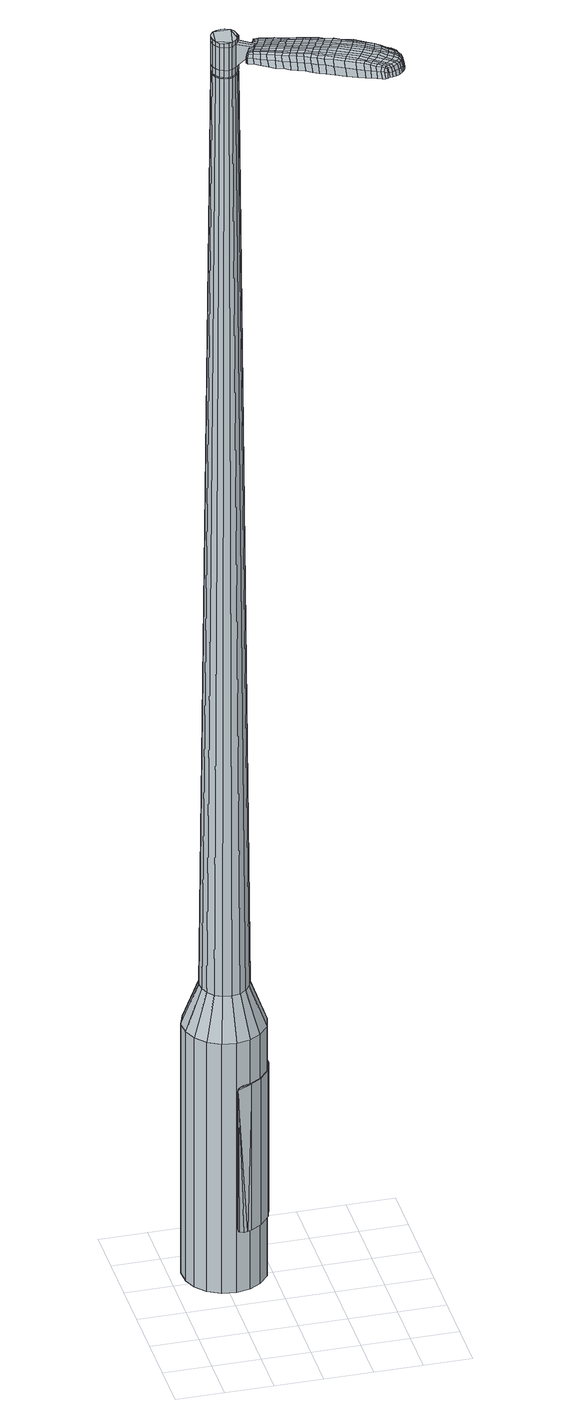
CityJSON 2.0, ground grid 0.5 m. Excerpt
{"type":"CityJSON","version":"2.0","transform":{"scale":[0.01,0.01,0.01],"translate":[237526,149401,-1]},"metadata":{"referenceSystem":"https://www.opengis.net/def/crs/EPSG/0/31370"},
"CityObjects":{
"object1":{"type":"GenericCityObject","attributes":{"cluster":744,"mean_distance_to_centroid":0.156,"new_centroid_x":237526.53,"new_centroid_y":149402.64,"mean_distance_to_camera":7.18,"H1":19.46,"H2":25.67,"Z_final":110.53,"cluster2":-1,"proj_x":237524.79,"proj_y":149405.89,"id_line":52243,"bearing_l":61.79,"distance":3.68,"orientation":"right","G_obj":331.79},"geometry":[{"type":"MultiSurface","lod":"2","boundaries":[[[0,1,2,3]],[[1,4,5,2]],[[4,6,7,5]],[[6,8,9,7]],[[8,10,11,9]],[[10,12,13,11]],[[12,14,15,13]],[[14,16,17,15]],[[16,18,19,17]],[[18,20,21,19]],[[20,22,23,21]],[[22,24,25,23]],[[24,26,27,25]],[[26,28,29,27]],[[28,30,31,29]],[[30,32,33,31]],[[32,34,35,33]],[[34,0,3,35]],[[36,37,38,39]],[[38,40,41,42]],[[41,43,42]],[[42,44,45,46]],[[45,47,46]],[[46,48,49,50]],[[49,51,50]],[[42,46,50,38]],[[50,52,39,38]],[[53,36,39]],[[2,5,7,35]],[[7,9,11,15]],[[11,13,15]],[[15,17,19,23]],[[19,21,23]],[[23,25,27,31]],[[27,29,31]],[[15,23,31,7]],[[31,33,35,7]],[[3,2,35]],[[1,0,54,55]],[[0,34,56,54]],[[34,32,57,56]],[[32,30,58,57]],[[30,28,59,58]],[[28,26,60,59]],[[26,24,61,60]],[[24,22,62,61]],[[22,20,63,62]],[[20,18,64,63]],[[18,16,65,64]],[[16,14,66,65]],[[14,12,67,66]],[[12,10,68,67]],[[10,8,69,68]],[[8,6,70,69]],[[6,4,71,70]],[[4,1,55,71]],[[55,54,72,73]],[[54,56,74,72]],[[56,57,75,74]],[[57,58,76,75]],[[58,59,77,76]],[[59,60,78,77]],[[60,61,79,78]],[[61,62,80,79]],[[62,63,81,80]],[[63,64,82,81]],[[64,65,83,82]],[[65,66,84,83]],[[66,67,85,84]],[[67,68,86,85]],[[68,69,87,86]],[[69,70,88,87]],[[70,71,89,88]],[[71,55,73,89]],[[72,90,91,73]],[[92,93,90,72]],[[75,94,93,92]],[[95,96,94,75]],[[97,98,96,95]],[[99,100,98,97]],[[79,101,100,99]],[[80,102,101,79]],[[103,104,102,80]],[[105,106,104,103]],[[107,108,106,105]],[[109,110,108,107]],[[85,111,110,109]],[[112,113,111,85]],[[114,115,113,112]],[[116,117,115,114]],[[118,119,117,116]],[[73,91,119,118]],[[120,121,122,123]],[[124,120,123,125]],[[126,124,125,127]],[[128,126,127,129]],[[130,128,129,131]],[[132,130,131,133]],[[134,132,133,135]],[[136,134,135,137]],[[138,136,137,139]],[[140,138,139,141]],[[142,140,141,143]],[[144,142,143,145]],[[146,144,145,147]],[[148,146,147,149]],[[150,148,149,151]],[[152,150,151,153]],[[74,92,72]],[[74,75,92]],[[76,95,75]],[[76,77,97,95]],[[77,78,99,97]],[[78,79,99]],[[81,103,80]],[[81,82,105,103]],[[82,83,107,105]],[[83,84,109,107]],[[84,85,109]],[[86,112,85]],[[86,87,114,112]],[[87,88,116,114]],[[88,89,118,116]],[[89,73,118]],[[154,119,91]],[[154,155,117,119]],[[155,156,115,117]],[[156,157,113,115]],[[157,111,113]],[[158,110,111]],[[158,159,108,110]],[[159,160,106,108]],[[160,161,104,106]],[[161,102,104]],[[162,100,101]],[[162,163,98,100]],[[163,164,96,98]],[[164,94,96]],[[165,93,94]],[[165,90,93]],[[39,52,152,166]],[[91,90,167,153]],[[53,39,166,121]],[[90,165,122,167]],[[36,53,121,120]],[[165,94,123,122]],[[37,36,120,124]],[[94,164,125,123]],[[38,37,124,126]],[[164,163,127,125]],[[40,38,126,128]],[[163,162,129,127]],[[41,40,128,130]],[[162,101,131,129]],[[43,41,130,132]],[[101,102,133,131]],[[42,43,132,134]],[[102,161,135,133]],[[44,42,134,136]],[[161,160,137,135]],[[45,44,136,138]],[[160,159,139,137]],[[47,45,138,140]],[[159,158,141,139]],[[46,47,140,142]],[[158,111,143,141]],[[48,46,142,144]],[[111,157,145,143]],[[49,48,144,146]],[[157,156,147,145]],[[51,49,146,148]],[[156,155,149,147]],[[50,51,148,150]],[[155,154,151,149]],[[52,50,150,152]],[[154,91,153,151]],[[152,153,168,169]],[[153,167,170,168]],[[167,122,171,170]],[[122,121,172,171]],[[121,166,173,172]],[[166,152,169,173]],[[174,175,176,177]],[[178,174,177,179]],[[174,178,180,181]],[[175,174,181,182]],[[183,184,185,186]],[[187,183,186,188]],[[183,187,189,190]],[[184,183,190,191]],[[192,193,194,195]],[[196,192,195,197]],[[192,196,198,199]],[[193,192,199,200]],[[201,202,203,204]],[[205,201,204,206]],[[201,205,207,208]],[[202,201,208,209]],[[210,211,212,213]],[[214,210,213,215]],[[210,214,216,217]],[[211,210,217,218]],[[219,220,221,222]],[[223,219,222,224]],[[219,223,225,226]],[[220,219,226,227]],[[228,229,230,231]],[[220,228,231,221]],[[228,220,227,232]],[[229,228,232,233]],[[234,235,236,237]],[[229,234,237,230]],[[234,229,233,238]],[[235,234,238,239]],[[240,178,179,241]],[[235,240,241,236]],[[240,235,239,242]],[[178,240,242,180]],[[243,244,245,246]],[[247,243,246,248]],[[243,247,249,250]],[[244,243,250,251]],[[252,253,254,255]],[[244,252,255,245]],[[252,244,251,256]],[[253,252,256,257]],[[258,259,260,261]],[[253,258,261,254]],[[258,253,257,262]],[[259,258,262,263]],[[264,265,266,267]],[[259,264,267,260]],[[264,259,263,268]],[[265,264,268,269]],[[270,175,182,271]],[[265,270,271,266]],[[270,265,269,272]],[[175,270,272,176]],[[273,274,275,276]],[[277,273,276,278]],[[273,277,279,280]],[[274,273,280,281]],[[282,283,284,285]],[[274,282,285,275]],[[282,274,281,286]],[[283,282,286,287]],[[288,289,290,291]],[[283,288,291,284]],[[288,283,287,292]],[[289,288,292,293]],[[294,187,188,295]],[[289,294,295,290]],[[294,289,293,296]],[[187,294,296,189]],[[297,298,299,300]],[[301,297,300,302]],[[297,301,303,304]],[[298,297,304,305]],[[306,307,308,309]],[[298,306,309,299]],[[306,298,305,310]],[[307,306,310,311]],[[312,313,314,315]],[[307,312,315,308]],[[312,307,311,316]],[[313,312,316,317]],[[318,319,320,321]],[[313,318,321,314]],[[318,313,317,322]],[[319,318,322,323]],[[324,184,191,325]],[[319,324,325,320]],[[324,319,323,326]],[[184,324,326,185]],[[327,213,212,328]],[[329,327,328,330]],[[327,329,331,332]],[[213,327,332,215]],[[333,329,330,334]],[[335,333,334,336]],[[333,335,337,338]],[[329,333,338,331]],[[339,335,336,340]],[[341,339,340,342]],[[339,341,343,344]],[[335,339,344,337]],[[345,341,342,346]],[[347,345,346,348]],[[345,347,349,350]],[[341,345,350,343]],[[351,347,348,352]],[[202,351,352,203]],[[351,202,209,353]],[[347,351,353,349]],[[354,355,200,199]],[[356,354,199,198]],[[354,356,357,358]],[[355,354,358,359]],[[360,361,359,358]],[[362,360,358,357]],[[360,362,363,364]],[[361,360,364,365]],[[366,367,365,364]],[[368,366,364,363]],[[366,368,369,370]],[[367,366,370,371]],[[372,373,371,370]],[[374,372,370,369]],[[372,374,207,205]],[[373,372,205,206]],[[375,376,377,378]],[[277,375,378,279]],[[375,277,278,379]],[[376,375,379,380]],[[381,196,197,382]],[[376,381,382,377]],[[381,376,380,383]],[[196,381,383,198]],[[384,385,386,387]],[[223,384,387,225]],[[384,223,224,388]],[[385,384,388,389]],[[390,391,392,393]],[[385,390,393,386]],[[390,385,389,394]],[[391,390,394,395]],[[396,193,200,397]],[[391,396,397,392]],[[396,391,395,398]],[[193,396,398,194]],[[399,400,401,402]],[[181,399,402,182]],[[399,181,180,403]],[[400,399,403,404]],[[405,406,407,408]],[[400,405,408,401]],[[405,400,404,409]],[[406,405,409,410]],[[411,204,203,412]],[[406,411,412,407]],[[411,406,410,413]],[[204,411,413,206]],[[414,415,416,417]],[[186,414,417,188]],[[414,186,185,418]],[[415,414,418,419]],[[420,208,207,421]],[[415,420,421,416]],[[420,415,419,422]],[[208,420,422,209]],[[423,424,425,426]],[[301,423,426,303]],[[423,301,302,427]],[[424,423,427,428]],[[429,214,215,430]],[[424,429,430,425]],[[429,424,428,431]],[[214,429,431,216]],[[432,433,434,435]],[[247,432,435,249]],[[432,247,248,436]],[[433,432,436,437]],[[438,439,440,441]],[[433,438,441,434]],[[438,433,437,442]],[[439,438,442,443]],[[444,211,218,445]],[[439,444,445,440]],[[444,439,443,446]],[[211,444,446,212]],[[447,448,437,436]],[[246,447,436,248]],[[447,246,245,449]],[[448,447,449,450]],[[451,452,443,442]],[[448,451,442,437]],[[451,448,450,453]],[[452,451,453,454]],[[455,328,212,446]],[[452,455,446,443]],[[455,452,454,456]],[[328,455,456,330]],[[457,458,459,460]],[[304,457,460,305]],[[457,304,303,426]],[[458,457,426,425]],[[461,332,331,462]],[[458,461,462,459]],[[461,458,425,430]],[[332,461,430,215]],[[463,464,450,449]],[[255,463,449,245]],[[463,255,254,465]],[[464,463,465,466]],[[467,468,454,453]],[[464,467,453,450]],[[467,464,466,469]],[[468,467,469,470]],[[471,334,330,456]],[[468,471,456,454]],[[471,468,470,472]],[[334,471,472,336]],[[473,474,475,476]],[[310,473,476,311]],[[473,310,305,460]],[[474,473,460,459]],[[477,338,337,478]],[[474,477,478,475]],[[477,474,459,462]],[[338,477,462,331]],[[479,480,466,465]],[[261,479,465,254]],[[479,261,260,481]],[[480,479,481,482]],[[483,484,470,469]],[[480,483,469,466]],[[483,480,482,485]],[[484,483,485,486]],[[487,340,336,472]],[[484,487,472,470]],[[487,484,486,488]],[[340,487,488,342]],[[489,490,491,492]],[[316,489,492,317]],[[489,316,311,476]],[[490,489,476,475]],[[493,344,343,494]],[[490,493,494,491]],[[493,490,475,478]],[[344,493,478,337]],[[495,496,482,481]],[[267,495,481,260]],[[495,267,266,497]],[[496,495,497,498]],[[499,500,486,485]],[[496,499,485,482]],[[499,496,498,501]],[[500,499,501,502]],[[503,346,342,488]],[[500,503,488,486]],[[503,500,502,504]],[[346,503,504,348]],[[505,506,507,508]],[[322,505,508,323]],[[505,322,317,492]],[[506,505,492,491]],[[509,350,349,510]],[[506,509,510,507]],[[509,506,491,494]],[[350,509,494,343]],[[511,512,498,497]],[[271,511,497,266]],[[511,271,182,402]],[[512,511,402,401]],[[513,514,502,501]],[[512,513,501,498]],[[513,512,401,408]],[[514,513,408,407]],[[515,352,348,504]],[[514,515,504,502]],[[515,514,407,412]],[[352,515,412,203]],[[516,517,419,418]],[[326,516,418,185]],[[516,326,323,508]],[[517,516,508,507]],[[518,353,209,422]],[[517,518,422,419]],[[518,517,507,510]],[[353,518,510,349]],[[519,520,380,379]],[[276,519,379,278]],[[519,276,275,521]],[[520,519,521,522]],[[523,356,198,383]],[[520,523,383,380]],[[523,520,522,524]],[[356,523,524,357]],[[525,526,527,528]],[[226,525,528,227]],[[525,226,225,387]],[[526,525,387,386]],[[529,530,531,532]],[[526,529,532,527]],[[529,526,386,393]],[[530,529,393,392]],[[533,355,359,534]],[[530,533,534,531]],[[533,530,392,397]],[[355,533,397,200]],[[535,536,522,521]],[[285,535,521,275]],[[535,285,284,537]],[[536,535,537,538]],[[539,362,357,524]],[[536,539,524,522]],[[539,536,538,540]],[[362,539,540,363]],[[541,542,543,544]],[[232,541,544,233]],[[541,232,227,528]],[[542,541,528,527]],[[545,546,547,548]],[[542,545,548,543]],[[545,542,527,532]],[[546,545,532,531]],[[549,361,365,550]],[[546,549,550,547]],[[549,546,531,534]],[[361,549,534,359]],[[551,552,538,537]],[[291,551,537,284]],[[551,291,290,553]],[[552,551,553,554]],[[555,368,363,540]],[[552,555,540,538]],[[555,552,554,556]],[[368,555,556,369]],[[557,558,559,560]],[[238,557,560,239]],[[557,238,233,544]],[[558,557,544,543]],[[561,562,563,564]],[[558,561,564,559]],[[561,558,543,548]],[[562,561,548,547]],[[565,367,371,566]],[[562,565,566,563]],[[565,562,547,550]],[[367,565,550,365]],[[567,568,554,553]],[[295,567,553,290]],[[567,295,188,417]],[[568,567,417,416]],[[569,374,369,556]],[[568,569,556,554]],[[569,568,416,421]],[[374,569,421,207]],[[570,571,404,403]],[[242,570,403,180]],[[570,242,239,560]],[[571,570,560,559]],[[572,573,410,409]],[[571,572,409,404]],[[572,571,559,564]],[[573,572,564,563]],[[574,373,206,413]],[[573,574,413,410]],[[574,573,563,566]],[[373,574,566,371]],[[575,576,577,578]],[[578,577,579,580]],[[581,579,577,582]],[[582,577,576,583]],[[584,585,586,587]],[[587,586,588,589]],[[590,588,586,591]],[[591,586,585,592]],[[593,594,595,596]],[[596,595,597,598]],[[599,597,595,600]],[[600,595,594,601]],[[602,603,604,605]],[[605,604,606,607]],[[608,606,604,609]],[[609,604,603,610]],[[611,612,613,614]],[[614,613,615,616]],[[617,615,613,618]],[[618,613,612,619]],[[620,621,622,623]],[[623,622,624,625]],[[626,624,622,627]],[[627,622,621,628]],[[629,630,631,632]],[[632,631,621,620]],[[628,621,631,633]],[[633,631,630,634]],[[635,636,637,638]],[[638,637,630,629]],[[634,630,637,639]],[[639,637,636,640]],[[580,579,641,642]],[[642,641,636,635]],[[640,636,641,643]],[[643,641,579,581]],[[644,645,646,647]],[[647,646,648,649]],[[650,648,646,651]],[[651,646,645,652]],[[653,654,655,656]],[[656,655,645,644]],[[652,645,655,657]],[[657,655,654,658]],[[659,660,661,662]],[[662,661,654,653]],[[658,654,661,663]],[[663,661,660,664]],[[665,666,667,668]],[[668,667,660,659]],[[664,660,667,669]],[[669,667,666,670]],[[583,576,671,672]],[[672,671,666,665]],[[670,666,671,673]],[[673,671,576,575]],[[674,675,676,677]],[[677,676,678,679]],[[680,678,676,681]],[[681,676,675,682]],[[683,684,685,686]],[[686,685,675,674]],[[682,675,685,687]],[[687,685,684,688]],[[689,690,691,692]],[[692,691,684,683]],[[688,684,691,693]],[[693,691,690,694]],[[589,588,695,696]],[[696,695,690,689]],[[694,690,695,697]],[[697,695,588,590]],[[698,699,700,701]],[[701,700,702,703]],[[704,702,700,705]],[[705,700,699,706]],[[707,708,709,710]],[[710,709,699,698]],[[706,699,709,711]],[[711,709,708,712]],[[713,714,715,716]],[[716,715,708,707]],[[712,708,715,717]],[[717,715,714,718]],[[719,720,721,722]],[[722,721,714,713]],[[718,714,721,723]],[[723,721,720,724]],[[592,585,725,726]],[[726,725,720,719]],[[724,720,725,727]],[[727,725,585,584]],[[611,614,728,729]],[[729,728,730,731]],[[732,730,728,733]],[[733,728,614,616]],[[731,730,734,735]],[[735,734,736,737]],[[738,736,734,739]],[[739,734,730,732]],[[737,736,740,741]],[[741,740,742,743]],[[744,742,740,745]],[[745,740,736,738]],[[743,742,746,747]],[[747,746,748,749]],[[750,748,746,751]],[[751,746,742,744]],[[749,748,752,753]],[[753,752,603,602]],[[610,603,752,754]],[[754,752,748,750]],[[601,755,756,600]],[[600,756,757,599]],[[758,757,756,759]],[[759,756,755,760]],[[760,761,762,759]],[[759,762,763,758]],[[764,763,762,765]],[[765,762,761,766]],[[766,767,768,765]],[[765,768,769,764]],[[770,769,768,771]],[[771,768,767,772]],[[772,773,774,771]],[[771,774,775,770]],[[608,775,774,606]],[[606,774,773,607]],[[776,777,778,779]],[[779,778,678,680]],[[679,678,778,780]],[[780,778,777,781]],[[598,597,782,783]],[[783,782,777,776]],[[781,777,782,784]],[[784,782,597,599]],[[785,786,787,788]],[[788,787,624,626]],[[625,624,787,789]],[[789,787,786,790]],[[791,792,793,794]],[[794,793,786,785]],[[790,786,793,795]],[[795,793,792,796]],[[601,594,797,798]],[[798,797,792,791]],[[796,792,797,799]],[[799,797,594,593]],[[800,801,802,803]],[[803,802,582,583]],[[581,582,802,804]],[[804,802,801,805]],[[806,807,808,809]],[[809,808,801,800]],[[805,801,808,810]],[[810,808,807,811]],[[602,605,812,813]],[[813,812,807,806]],[[811,807,812,814]],[[814,812,605,607]],[[815,816,817,818]],[[818,817,587,589]],[[584,587,817,819]],[[819,817,816,820]],[[608,609,821,822]],[[822,821,816,815]],[[820,816,821,823]],[[823,821,609,610]],[[824,825,826,827]],[[827,826,702,704]],[[703,702,826,828]],[[828,826,825,829]],[[616,615,830,831]],[[831,830,825,824]],[[829,825,830,832]],[[832,830,615,617]],[[833,834,835,836]],[[836,835,648,650]],[[649,648,835,837]],[[837,835,834,838]],[[839,840,841,842]],[[842,841,834,833]],[[838,834,841,843]],[[843,841,840,844]],[[619,612,845,846]],[[846,845,840,839]],[[844,840,845,847]],[[847,845,612,611]],[[838,848,849,837]],[[837,849,647,649]],[[644,647,849,850]],[[850,849,848,851]],[[844,852,853,843]],[[843,853,848,838]],[[851,848,853,854]],[[854,853,852,855]],[[611,729,856,847]],[[847,856,852,844]],[[855,852,856,857]],[[857,856,729,731]],[[858,859,860,861]],[[861,860,705,706]],[[704,705,860,827]],[[827,860,859,824]],[[732,733,862,863]],[[863,862,859,858]],[[824,859,862,831]],[[831,862,733,616]],[[851,864,850]],[[850,864,656,644]],[[653,656,864,865]],[[865,864,866]],[[855,867,868,854]],[[854,868,864,851]],[[866,864,868,869]],[[869,868,867,870]],[[731,735,871,857]],[[857,871,867,855]],[[870,867,871,872]],[[872,871,735,737]],[[873,874,875,876]],[[876,875,711,712]],[[706,711,875,861]],[[861,875,874,858]],[[738,739,877,878]],[[878,877,874,873]],[[858,874,877,863]],[[863,877,739,732]],[[866,879,880,865]],[[865,880,662,653]],[[659,662,880,881]],[[881,880,879,882]],[[870,883,884,869]],[[869,884,879,866]],[[882,879,884,885]],[[885,884,883,886]],[[737,741,887,872]],[[872,887,883,870]],[[886,883,887,888]],[[888,887,741,743]],[[889,890,891,892]],[[892,891,717,718]],[[712,717,891,876]],[[876,891,890,873]],[[744,745,893,894]],[[894,893,890,889]],[[873,890,893,878]],[[878,893,745,738]],[[882,895,896,881]],[[881,896,668,659]],[[665,668,896,897]],[[897,896,895,898]],[[886,899,900,885]],[[885,900,895,882]],[[898,895,900,901]],[[901,900,899,902]],[[743,747,903,888]],[[888,903,899,886]],[[902,899,903,904]],[[904,903,747,749]],[[905,906,907,908]],[[908,907,723,724]],[[718,723,907,892]],[[892,907,906,889]],[[750,751,909,910]],[[910,909,906,905]],[[889,906,909,894]],[[894,909,751,744]],[[898,911,912,897]],[[897,912,672,665]],[[583,672,912,803]],[[803,912,911,800]],[[902,913,914,901]],[[901,914,911,898]],[[800,911,914,809]],[[809,914,913,806]],[[749,753,915,904]],[[904,915,913,902]],[[806,913,915,813]],[[813,915,753,602]],[[820,916,917,819]],[[819,917,727,584]],[[724,727,917,908]],[[908,917,916,905]],[[610,754,918,823]],[[823,918,916,820]],[[905,916,918,910]],[[910,918,754,750]],[[781,919,920,780]],[[780,920,677,679]],[[674,677,920,921]],[[921,920,919,922]],[[599,757,923,784]],[[784,923,919,781]],[[922,919,923,924]],[[924,923,757,758]],[[925,926,927,928]],[[928,927,627,628]],[[626,627,927,788]],[[788,927,926,785]],[[929,930,931,932]],[[932,931,926,925]],[[785,926,931,794]],[[794,931,930,791]],[[760,755,933,934]],[[934,933,930,929]],[[791,930,933,798]],[[798,933,755,601]],[[922,935,936,921]],[[921,936,686,674]],[[683,686,936,937]],[[937,936,935,938]],[[758,763,939,924]],[[924,939,935,922]],[[938,935,939,940]],[[940,939,763,764]],[[941,942,943,944]],[[944,943,633,634]],[[628,633,943,928]],[[928,943,942,925]],[[945,946,947,948]],[[948,947,942,941]],[[925,942,947,932]],[[932,947,946,929]],[[766,761,949,950]],[[950,949,946,945]],[[929,946,949,934]],[[934,949,761,760]],[[938,951,952,937]],[[937,952,692,683]],[[689,692,952,953]],[[953,952,951,954]],[[764,769,955,940]],[[940,955,951,938]],[[954,951,955,956]],[[956,955,769,770]],[[957,958,959,960]],[[960,959,639,640]],[[634,639,959,944]],[[944,959,958,941]],[[961,962,963,964]],[[964,963,958,957]],[[941,958,963,948]],[[948,963,962,945]],[[772,767,965,966]],[[966,965,962,961]],[[945,962,965,950]],[[950,965,767,766]],[[954,967,968,953]],[[953,968,696,689]],[[589,696,968,818]],[[818,968,967,815]],[[770,775,969,956]],[[956,969,967,954]],[[815,967,969,822]],[[822,969,775,608]],[[805,970,971,804]],[[804,971,643,581]],[[640,643,971,960]],[[960,971,970,957]],[[811,972,973,810]],[[810,973,970,805]],[[957,970,973,964]],[[964,973,972,961]],[[607,773,974,814]],[[814,974,972,811]],[[961,972,974,966]],[[966,974,773,772]],[[575,578,177,176]],[[578,580,179,177]],[[590,591,190,189]],[[591,592,191,190]],[[593,596,195,194]],[[596,598,197,195]],[[617,618,217,216]],[[618,619,218,217]],[[620,623,222,221]],[[623,625,224,222]],[[629,632,231,230]],[[632,620,221,231]],[[635,638,237,236]],[[638,629,230,237]],[[580,642,241,179]],[[642,635,236,241]],[[650,651,250,249]],[[651,652,251,250]],[[652,657,256,251]],[[657,658,257,256]],[[658,663,262,257]],[[663,664,263,262]],[[664,669,268,263]],[[669,670,269,268]],[[670,673,272,269]],[[673,575,176,272]],[[680,681,280,279]],[[681,682,281,280]],[[682,687,286,281]],[[687,688,287,286]],[[688,693,292,287]],[[693,694,293,292]],[[694,697,296,293]],[[697,590,189,296]],[[698,701,300,299]],[[701,703,302,300]],[[707,710,309,308]],[[710,698,299,309]],[[713,716,315,314]],[[716,707,308,315]],[[719,722,321,320]],[[722,713,314,321]],[[592,726,325,191]],[[726,719,320,325]],[[776,779,378,377]],[[779,680,279,378]],[[598,783,382,197]],[[783,776,377,382]],[[625,789,388,224]],[[789,790,389,388]],[[790,795,394,389]],[[795,796,395,394]],[[796,799,398,395]],[[799,593,194,398]],[[703,828,427,302]],[[828,829,428,427]],[[829,832,431,428]],[[832,617,216,431]],[[833,836,435,434]],[[836,650,249,435]],[[839,842,441,440]],[[842,833,434,441]],[[619,846,445,218]],[[846,839,440,445]],[[975,976,977,978]],[[979,980,978,977]],[[981,982,983,984]],[[985,986,987,988]],[[976,989,990,977]],[[991,979,977,990]],[[992,981,984,993]],[[994,995,986,985]],[[989,996,997,990]],[[997,998,991,990]],[[999,992,993,1000]],[[1001,995,994,1002]],[[996,1003,1004,997]],[[1004,1005,998,997]],[[1006,999,1000,1007]],[[1008,1001,1002,1009]],[[1010,1011,1012,1013]],[[1014,1015,1011,1010]],[[1014,1016,1017,1015]],[[1016,1018,1019,1017]],[[1020,1021,1022,1023]],[[1024,1025,1021,1020]],[[1026,1027,1025,1024]],[[1028,1029,1027,1026]],[[1023,1012,1011,1020]],[[1020,1011,1015,1024]],[[1015,1017,1026,1024]],[[1017,1019,1028,1026]],[[984,983,980,979]],[[993,984,979,991]],[[998,1000,993,991]],[[1005,1007,1000,998]],[[985,988,982,981]],[[994,985,981,992]],[[1002,994,992,999]],[[1009,1002,999,1006]],[[986,1010,1013,987]],[[995,1014,1010,986]],[[1016,1014,995,1001]],[[1018,1016,1001,1008]],[[1030,1031,1032,1033]],[[1032,1034,1035,1036]],[[1032,1036,1037,1038]],[[1032,1038,1033]],[[1039,1030,1033,1040]],[[1041,1040,1033,1042]],[[1043,1042,1033]],[[1044,1032,1031,1045]],[[1046,1044,1045,1047]],[[1048,1046,1047,1049]],[[1050,1048,1049,1051]],[[1052,1050,1051,1053]],[[1053,1054,1055,1056]],[[1053,1056,1057,1058]],[[1053,1058,1059,1060]],[[1059,1061,1062,1063]],[[1059,1063,1064,1065]],[[1059,1065,1060]],[[1053,1060,1052]],[[1066,1067,1031,1030]],[[1068,1069,1034,1032]],[[1070,1071,1043,1033]],[[1067,1072,1045,1031]],[[1073,1068,1032,1044]],[[1072,1074,1047,1045]],[[1075,1073,1044,1046]],[[1074,1076,1049,1047]],[[1077,1075,1046,1048]],[[1076,1078,1051,1049]],[[1079,1077,1048,1050]],[[1078,1080,1053,1051]],[[1081,1079,1050,1052]],[[1080,1082,1054,1053]],[[1083,1084,1061,1059]],[[1085,1081,1052,1060]],[[1055,1054,1082,1086]],[[1056,1055,1086,1087]],[[1057,1056,1087,1088]],[[1058,1057,1088,1089]],[[1059,1058,1089,1083]],[[1090,1066,1030,1039]],[[1091,1090,1039,1040]],[[1092,1091,1040,1041]],[[1093,1092,1041,1042]],[[1071,1093,1042,1043]],[[1035,1034,1069,1094]],[[1062,1061,1084,1095]],[[1036,1035,1094,1096]],[[1037,1036,1096,1097]],[[1038,1037,1097,1098]],[[1033,1038,1098,1070]],[[1063,1062,1095,1099]],[[1064,1063,1099,1100]],[[1065,1064,1100,1101]],[[1060,1065,1101,1085]]]}]}
},
"vertices":[
[93,145,384],[83,133,384],[83,133,96],[93,145,96],[71,126,384],[71,126,96],[57,123,384],[57,123,96],[42,125,384],[42,125,96],[29,132,384],[29,132,96],[19,143,384],[19,143,96],[14,156,384],[14,156,96],[13,171,384],[13,171,96],[18,185,384],[18,185,96],[27,196,384],[27,196,96],[40,204,384],[40,204,96],[54,207,384],[54,207,96],[68,205,384],[68,205,96],[81,198,384],[81,198,96],[91,187,384],[91,187,96],[97,174,384],[97,174,96],[97,159,384],[97,159,96],[68,168,1524],[67,172,1524],[64,175,1524],[67,159,1524],[59,178,1524],[55,178,1524],[46,175,1524],[50,177,1524],[43,171,1524],[42,167,1524],[44,158,1524],[42,162,1524],[47,154,1524],[51,152,1524],[60,152,1524],[56,151,1524],[64,155,1524],[69,163,1524],[77,153,429],[72,146,429],[80,161,429],[80,170,429],[77,178,429],[71,185,429],[63,189,429],[54,190,429],[46,188,429],[38,184,429],[33,177,429],[30,168,429],[31,160,429],[34,152,429],[40,145,429],[47,141,429],[56,140,429],[65,141,429],[67,159,1483],[64,155,1483],[69,163,1483],[68,168,1483],[67,172,1483],[64,175,1483],[59,178,1483],[55,178,1483],[50,177,1483],[46,175,1483],[43,171,1483],[42,167,1483],[42,162,1483],[44,158,1483],[47,154,1483],[51,152,1483],[56,151,1483],[60,152,1483],[67,159,1485],[64,155,1485],[68,163,1483],[68,163,1485],[68,168,1485],[66,172,1483],[66,172,1485],[63,175,1483],[63,175,1485],[59,177,1483],[59,177,1485],[55,178,1485],[50,177,1485],[47,174,1483],[47,174,1485],[44,171,1483],[44,171,1485],[43,167,1483],[43,167,1485],[43,162,1483],[43,162,1485],[44,158,1485],[47,155,1483],[47,155,1485],[51,153,1483],[51,153,1485],[56,152,1483],[56,152,1485],[60,153,1483],[60,153,1485],[68,168,1519],[69,163,1519],[69,163,1493],[68,168,1493],[67,172,1519],[67,172,1493],[64,175,1519],[64,175,1493],[59,178,1519],[59,178,1493],[55,178,1519],[55,178,1493],[50,177,1519],[50,177,1493],[46,175,1519],[46,175,1493],[43,171,1519],[43,171,1493],[42,167,1519],[42,167,1493],[42,162,1519],[42,162,1493],[44,158,1519],[44,158,1493],[47,154,1519],[47,154,1493],[51,152,1519],[51,152,1493],[56,151,1519],[56,151,1493],[60,152,1519],[60,152,1493],[64,155,1519],[64,155,1493],[60,152,1485],[56,151,1485],[51,152,1485],[47,154,1485],[42,162,1485],[42,167,1485],[43,171,1485],[46,175,1485],[59,178,1485],[64,175,1485],[67,172,1485],[69,163,1485],[67,159,1519],[67,159,1493],[82,147,1513],[82,147,1518],[84,150,1513],[85,153,1513],[85,153,1518],[84,150,1518],[140,97,1519],[134,101,1518],[134,99,1509],[140,95,1510],[147,93,1519],[148,91,1510],[147,95,1526],[139,99,1525],[133,103,1525],[158,131,1519],[152,134,1518],[150,133,1525],[156,130,1525],[166,127,1519],[164,127,1526],[168,128,1510],[160,132,1510],[154,135,1509],[214,81,1519],[213,78,1519],[213,77,1513],[215,81,1513],[215,85,1519],[216,85,1513],[214,86,1524],[213,82,1524],[211,79,1524],[149,116,1530],[143,120,1529],[141,117,1529],[148,113,1530],[157,112,1531],[156,109,1531],[159,115,1530],[151,119,1530],[144,123,1529],[78,154,1512],[77,152,1512],[78,151,1517],[79,153,1517],[79,157,1512],[80,156,1517],[80,157,1506],[79,154,1506],[77,151,1506],[192,71,1519],[189,72,1519],[190,70,1512],[193,69,1512],[195,70,1518],[195,69,1512],[195,71,1522],[193,72,1523],[190,73,1524],[185,74,1519],[180,76,1519],[180,74,1512],[185,72,1512],[185,75,1524],[180,77,1525],[174,78,1519],[167,82,1519],[168,80,1511],[175,77,1511],[174,80,1526],[167,84,1526],[157,87,1519],[158,86,1510],[157,89,1526],[77,136,1513],[83,132,1513],[83,133,1518],[77,137,1517],[72,139,1512],[73,139,1516],[72,138,1506],[77,135,1507],[83,131,1507],[89,128,1514],[96,124,1515],[96,126,1520],[89,130,1519],[90,126,1507],[96,122,1507],[102,120,1515],[109,116,1516],[108,118,1522],[102,122,1521],[103,118,1508],[109,114,1508],[115,112,1517],[121,109,1517],[121,110,1524],[115,114,1523],[115,111,1508],[122,107,1509],[127,105,1518],[127,107,1524],[128,103,1509],[210,102,1519],[207,104,1519],[206,103,1524],[209,101,1523],[212,100,1518],[211,100,1522],[213,101,1512],[212,102,1512],[209,104,1512],[203,106,1519],[198,110,1519],[197,109,1525],[202,105,1524],[205,107,1512],[200,110,1512],[193,113,1519],[186,117,1519],[185,116,1526],[192,112,1526],[195,113,1511],[188,117,1511],[176,122,1519],[175,121,1526],[178,123,1510],[91,163,1513],[98,159,1513],[99,160,1507],[92,163,1507],[86,165,1512],[87,165,1506],[86,164,1516],[90,162,1517],[97,159,1518],[105,156,1514],[112,153,1515],[113,154,1507],[106,157,1507],[104,156,1519],[110,152,1520],[118,150,1515],[125,147,1516],[127,148,1508],[120,151,1508],[117,149,1521],[124,146,1522],[132,144,1517],[139,141,1517],[140,141,1509],[134,144,1508],[130,143,1523],[137,140,1524],[145,137,1518],[147,138,1509],[144,137,1524],[84,151,1519],[82,149,1519],[90,147,1520],[89,145,1520],[92,150,1520],[85,153,1519],[97,144,1522],[96,142,1522],[103,140,1523],[102,138,1523],[105,143,1523],[98,147,1521],[110,137,1524],[109,134,1524],[117,133,1525],[115,131,1525],[118,136,1525],[111,140,1524],[123,130,1526],[122,127,1526],[130,126,1527],[128,124,1527],[131,129,1527],[125,133,1526],[136,123,1528],[135,120,1528],[138,126,1528],[210,83,1527],[209,80,1527],[211,87,1526],[208,89,1527],[206,86,1528],[205,82,1528],[201,89,1529],[199,85,1529],[202,92,1528],[196,96,1530],[194,92,1530],[193,89,1530],[188,95,1531],[186,92,1531],[189,99,1530],[181,103,1531],[180,100,1531],[178,97,1531],[169,106,1531],[167,103,1531],[170,109,1531],[213,98,1518],[214,95,1519],[215,96,1513],[215,99,1513],[212,98,1523],[213,95,1523],[215,90,1519],[216,90,1513],[214,91,1524],[197,70,1518],[200,70,1518],[199,71,1523],[196,71,1523],[197,69,1513],[200,69,1513],[203,71,1519],[207,73,1519],[206,74,1524],[202,72,1523],[204,70,1513],[208,72,1513],[210,75,1519],[209,76,1524],[211,75,1513],[140,101,1528],[141,102,1528],[135,106,1528],[134,104,1527],[148,96,1528],[149,98,1529],[143,105,1529],[144,107,1530],[138,111,1529],[136,108,1528],[150,100,1529],[152,103,1530],[146,110,1530],[139,114,1529],[154,106,1531],[156,129,1528],[155,127,1529],[162,123,1529],[163,125,1528],[149,132,1527],[148,130,1528],[153,123,1529],[161,119,1530],[146,127,1528],[84,165,1512],[83,163,1512],[84,162,1517],[84,164,1517],[85,165,1506],[84,163,1506],[81,160,1512],[82,159,1517],[82,160,1506],[71,141,1512],[72,143,1512],[72,142,1506],[71,140,1506],[72,141,1517],[73,142,1517],[73,145,1512],[74,147,1512],[75,146,1506],[73,144,1506],[74,144,1517],[75,147,1517],[75,149,1512],[76,149,1506],[76,149,1517],[77,138,1519],[78,140,1519],[83,135,1520],[84,136,1520],[79,142,1519],[80,144,1519],[85,138,1520],[86,140,1520],[81,146,1519],[88,143,1520],[89,161,1519],[88,159,1519],[95,156,1520],[96,158,1520],[87,156,1519],[93,153,1520],[90,131,1521],[91,132,1521],[96,127,1522],[97,129,1522],[92,134,1521],[93,137,1521],[98,131,1522],[99,133,1523],[94,139,1522],[101,136,1523],[103,155,1521],[102,153,1521],[108,149,1522],[109,151,1522],[100,150,1521],[107,146,1522],[103,123,1523],[103,125,1523],[109,119,1524],[110,121,1524],[105,127,1523],[106,129,1524],[111,123,1525],[112,126,1525],[107,132,1524],[114,128,1525],[116,148,1523],[115,146,1523],[122,143,1524],[123,145,1524],[113,143,1524],[120,140,1525],[115,116,1525],[116,117,1525],[121,112,1526],[122,113,1526],[117,119,1526],[119,122,1526],[124,116,1527],[125,118,1527],[120,125,1526],[127,121,1527],[129,142,1525],[128,140,1525],[135,137,1526],[136,139,1526],[127,136,1526],[133,133,1527],[128,108,1527],[129,110,1527],[130,112,1527],[132,115,1528],[133,117,1528],[143,135,1527],[142,133,1527],[140,130,1528],[210,99,1525],[211,97,1525],[207,101,1526],[207,99,1526],[211,92,1526],[208,94,1527],[194,72,1525],[197,73,1525],[193,74,1526],[191,74,1525],[200,74,1525],[203,75,1526],[200,77,1527],[196,75,1526],[206,77,1526],[202,79,1527],[202,104,1526],[203,101,1527],[197,107,1527],[197,105,1528],[203,97,1528],[197,101,1529],[186,76,1526],[189,76,1527],[183,79,1528],[181,78,1527],[191,78,1527],[194,80,1528],[188,83,1529],[185,81,1528],[197,82,1528],[190,86,1530],[192,110,1528],[192,108,1529],[185,114,1528],[184,112,1529],[191,104,1529],[183,108,1530],[175,81,1528],[177,82,1528],[170,86,1529],[168,85,1528],[179,84,1529],[182,86,1530],[174,91,1530],[172,88,1530],[184,89,1530],[176,93,1531],[174,120,1529],[173,118,1529],[172,114,1530],[158,90,1528],[159,92,1529],[161,94,1530],[163,97,1530],[165,100,1531],[135,101,1509],[135,103,1518],[141,99,1518],[141,97,1509],[148,95,1519],[149,93,1510],[148,97,1525],[141,101,1525],[134,104,1525],[149,132,1525],[151,133,1518],[157,129,1518],[156,129,1525],[165,126,1519],[163,125,1525],[167,126,1510],[159,130,1509],[153,133,1509],[212,79,1513],[211,79,1519],[212,82,1519],[213,82,1513],[213,86,1519],[214,85,1513],[212,86,1524],[211,83,1524],[209,80,1524],[141,117,1528],[143,119,1528],[149,116,1529],[148,113,1529],[157,112,1529],[156,109,1529],[159,115,1529],[151,119,1529],[145,122,1528],[79,150,1516],[79,151,1512],[80,153,1512],[81,153,1516],[81,156,1512],[82,155,1516],[82,155,1506],[81,153,1506],[79,150,1506],[190,72,1512],[190,74,1519],[193,73,1518],[193,71,1512],[195,72,1518],[195,71,1512],[195,73,1522],[193,74,1523],[190,75,1523],[181,76,1512],[180,78,1519],[186,75,1519],[186,74,1512],[186,77,1524],[181,79,1525],[169,82,1511],[168,84,1519],[175,80,1519],[176,78,1511],[175,82,1525],[168,85,1526],[158,89,1519],[159,87,1510],[158,91,1526],[84,135,1518],[84,134,1513],[78,138,1513],[78,139,1517],[74,140,1512],[75,141,1515],[74,139,1506],[78,136,1506],[84,132,1507],[97,127,1520],[97,126,1514],[91,130,1514],[91,131,1519],[91,128,1507],[97,124,1507],[110,120,1522],[110,118,1516],[103,122,1515],[103,123,1521],[104,120,1508],[110,116,1508],[122,112,1523],[122,110,1517],[116,114,1516],[116,116,1522],[116,112,1508],[123,108,1508],[128,106,1517],[128,108,1524],[129,104,1509],[205,101,1523],[206,102,1519],[209,100,1518],[208,99,1523],[210,99,1518],[209,98,1522],[212,100,1512],[210,101,1512],[208,103,1512],[196,107,1525],[197,108,1519],[202,105,1519],[201,104,1524],[204,106,1512],[199,109,1512],[184,114,1526],[185,115,1519],[192,111,1519],[191,110,1525],[194,112,1511],[187,115,1511],[175,120,1519],[174,119,1526],[177,121,1510],[99,158,1507],[97,158,1513],[90,161,1513],[92,161,1506],[86,163,1512],[87,163,1506],[86,162,1515],[90,160,1517],[96,157,1518],[112,152,1507],[111,151,1514],[104,154,1514],[106,155,1507],[103,154,1519],[110,151,1520],[126,146,1508],[124,145,1516],[118,148,1515],[119,149,1508],[116,147,1521],[123,144,1522],[140,140,1508],[138,139,1517],[131,142,1516],[133,143,1508],[130,141,1522],[136,138,1523],[144,136,1517],[146,136,1509],[143,135,1524],[85,150,1518],[83,148,1518],[91,147,1519],[90,145,1519],[92,150,1519],[86,153,1518],[97,144,1520],[96,141,1520],[104,140,1521],[103,138,1521],[105,143,1521],[99,146,1520],[110,137,1523],[109,134,1523],[117,133,1524],[116,131,1524],[119,136,1524],[112,139,1523],[124,130,1525],[122,127,1525],[130,126,1526],[129,124,1526],[132,129,1526],[125,132,1525],[137,123,1527],[135,120,1527],[138,126,1527],[207,81,1526],[209,84,1526],[210,87,1525],[207,89,1526],[206,86,1526],[204,83,1526],[198,86,1528],[200,89,1528],[201,92,1527],[195,96,1528],[194,92,1529],[192,89,1529],[186,92,1530],[188,95,1530],[189,99,1529],[181,103,1530],[180,100,1530],[178,97,1530],[167,103,1530],[169,106,1530],[170,109,1530],[213,95,1513],[212,95,1518],[211,97,1518],[213,98,1512],[210,97,1523],[211,95,1523],[213,90,1519],[214,90,1513],[212,91,1523],[198,73,1523],[199,72,1518],[197,72,1518],[196,73,1523],[197,71,1512],[200,71,1512],[205,75,1523],[206,75,1519],[203,73,1519],[202,74,1523],[203,72,1513],[206,74,1513],[209,77,1519],[207,77,1524],[209,76,1513],[136,106,1527],[142,103,1527],[141,102,1527],[135,105,1526],[148,98,1527],[149,98,1528],[138,111,1528],[145,108,1528],[143,105,1528],[137,109,1527],[151,101,1528],[152,103,1529],[146,110,1529],[140,114,1528],[154,106,1529],[162,122,1528],[155,126,1527],[155,128,1527],[163,124,1527],[149,131,1526],[148,130,1527],[153,123,1528],[161,119,1528],[146,126,1527],[85,161,1516],[85,162,1512],[85,163,1512],[85,162,1516],[86,163,1506],[86,162,1506],[83,159,1512],[84,158,1516],[84,159,1506],[74,140,1506],[74,142,1512],[73,141,1512],[73,140,1506],[74,141,1516],[75,142,1516],[77,145,1506],[76,146,1512],[75,144,1512],[75,143,1506],[76,144,1516],[77,146,1516],[77,148,1512],[78,148,1506],[78,148,1516],[79,140,1518],[78,139,1518],[84,135,1519],[85,136,1519],[81,144,1518],[80,142,1518],[86,138,1519],[87,140,1519],[82,146,1518],[88,143,1519],[95,156,1519],[89,159,1518],[89,160,1518],[96,157,1519],[88,156,1518],[94,153,1519],[91,132,1520],[97,128,1521],[98,128,1521],[94,137,1520],[92,134,1520],[99,131,1521],[100,133,1521],[95,139,1520],[101,135,1521],[109,149,1521],[102,152,1520],[103,153,1520],[109,150,1521],[100,149,1520],[107,146,1521],[104,125,1522],[104,124,1522],[110,120,1523],[110,121,1523],[107,129,1522],[105,127,1522],[112,123,1523],[113,126,1524],[108,132,1523],[114,128,1524],[122,142,1523],[115,146,1522],[116,147,1522],[123,144,1523],[114,143,1522],[120,139,1523],[117,117,1524],[116,116,1524],[122,113,1525],[123,114,1525],[119,122,1525],[118,120,1524],[124,116,1525],[126,118,1526],[121,125,1525],[127,121,1526],[135,136,1525],[129,139,1524],[129,140,1524],[136,137,1525],[127,136,1524],[133,133,1525],[129,110,1526],[129,109,1526],[132,115,1527],[131,112,1526],[134,117,1527],[142,133,1526],[142,134,1526],[140,129,1526],[209,96,1524],[208,98,1524],[205,100,1525],[206,98,1525],[210,92,1525],[207,94,1525],[193,75,1525],[197,74,1524],[194,74,1524],[191,75,1525],[199,78,1526],[203,76,1525],[200,75,1524],[196,76,1525],[205,78,1525],[202,80,1526],[202,101,1526],[201,103,1526],[196,106,1526],[196,104,1527],[202,97,1526],[196,100,1527],[183,80,1527],[188,78,1526],[187,77,1526],[181,80,1526],[188,84,1528],[194,81,1527],[191,79,1526],[185,82,1527],[196,83,1527],[190,86,1528],[191,107,1527],[191,109,1527],[184,113,1527],[184,111,1528],[190,103,1528],[183,107,1529],[170,87,1528],[177,83,1527],[176,82,1527],[169,86,1527],[174,91,1529],[182,87,1529],[179,85,1528],[172,89,1528],[184,90,1529],[176,94,1530],[173,117,1528],[173,119,1528],[172,113,1529],[160,93,1528],[159,92,1528],[163,97,1529],[161,95,1529],[165,100,1530],[73,139,1508],[77,145,1508],[105,129,1509],[101,122,1509],[123,118,1510],[119,111,1510],[158,99,1512],[154,91,1512],[138,99,1511],[142,107,1511],[174,90,1513],[186,84,1514],[182,77,1514],[170,82,1513],[80,151,1508],[109,136,1509],[128,126,1510],[162,107,1512],[147,116,1511],[178,99,1513],[190,92,1514],[83,157,1508],[112,143,1509],[132,133,1510],[167,115,1512],[151,124,1511],[194,100,1514],[183,107,1513],[86,163,1508],[116,150,1509],[136,141,1510],[171,123,1512],[155,132,1511],[199,108,1514],[187,115,1513],[198,78,1514],[203,77,1514],[199,71,1514],[194,71,1514],[202,86,1514],[206,84,1514],[206,93,1514],[210,90,1514],[210,101,1514],[213,96,1514],[208,77,1515],[213,79,1515],[212,78,1515],[206,74,1515],[210,81,1515],[213,80,1515],[212,85,1515],[214,81,1515],[214,89,1515],[214,82,1515],[90,190,334],[93,187,334],[93,187,165],[84,198,171],[90,190,165],[88,193,165],[86,195,166],[85,197,167],[84,198,169],[88,193,334],[86,195,333],[85,197,332],[84,198,331],[84,198,328],[98,173,165],[98,173,334],[98,158,165],[98,158,334],[94,144,165],[94,144,334],[84,132,165],[84,132,334],[72,124,165],[72,124,334],[68,123,334],[64,122,334],[61,122,333],[59,121,332],[58,121,331],[58,121,328],[68,123,165],[58,121,171],[58,121,169],[59,121,167],[61,122,166],[64,122,165],[88,188,334],[91,185,334],[91,185,165],[88,188,165],[81,196,171],[81,196,328],[95,173,334],[95,173,165],[96,159,334],[96,159,165],[91,145,334],[91,145,165],[83,134,334],[83,134,165],[71,127,334],[71,127,165],[67,126,334],[57,124,328],[57,124,171],[67,126,165],[64,125,334],[61,125,333],[59,124,332],[58,124,331],[86,191,334],[84,193,333],[82,195,332],[82,196,331],[86,191,165],[58,124,169],[84,193,166],[82,195,167],[82,196,169],[59,124,167],[61,125,166],[64,125,165]
]}
